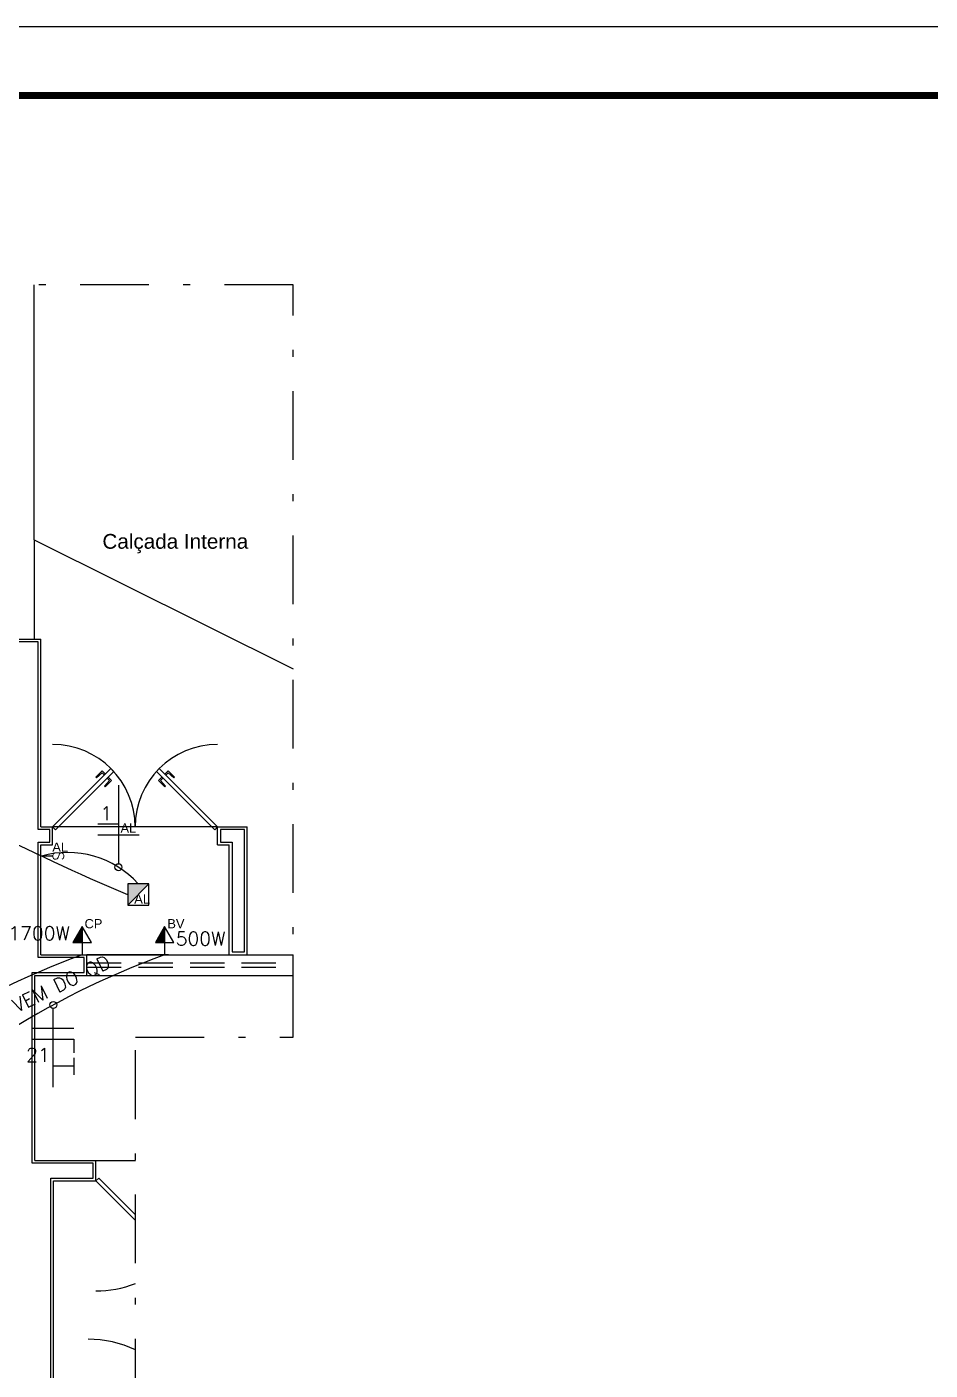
# Model space of a CAD drawing. Header units: millimetres. Extents: x 3040 to 3208, y 298 to 357.
# Drawn here: x 3152.29 to 3165.43, y 337.72 to 357.26 of the extents above; entities that cross this region are included whole.
import ezdxf
from ezdxf.enums import TextEntityAlignment as Align

# ---------------------------------------------------------------- set-up
doc = ezdxf.new("R2010")
doc.units = ezdxf.units.MM
doc.header["$MEASUREMENT"] = 0
for name, pattern in [('CONTINU', [0]), ('DASHDOT', [1, 0.5, -0.25, 0, -0.25]), ('HIDDEN', [0.375, 0.25, -0.125])]:
    doc.linetypes.add(name, pattern=pattern)
for name, color, linetype in [('-HIDRO', 8, 'CONTINUOUS'), ('A-TXT-Y', 8, 'CONTINUOUS'), ('eletroduto parede e teto', 2, 'CONTINU'), ('FIACAO', 1, 'CONTINUOUS'), ('PENA 03', 3, 'CONTINUOUS'), ('PL09', 9, 'CONTINUOUS'), ('PL3', 3, 'CONTINUOUS'), ('Pontos Elétricos', 3, 'CONTINUOUS'), ('Pontos Elétricos e Luminotécnica', 3, 'CONTINUOUS'), ('Pontos Luminotécnicos', 3, 'CONTINUOUS'), ("PRANCHA - PROJETU'S", 7, 'CONTINUOUS'), ('TEXTO', 2, 'CONTINUOUS'), ('TXT_0', 7, 'CONTINUOUS')]:
    doc.layers.add(name, color=color, linetype=linetype)
doc.styles.add('ARIAL', font='arial.ttf', dxfattribs={"height": 2})
doc.styles.add('ROMANS', font='romans.shx', dxfattribs={"height": 0.1})

# ---------------------------------------------------------------- blocks, each defined once
blk = doc.blocks.new('Tomada Alta')
at = {"layer": 'PL09'}
blk.add_hatch(color=251, dxfattribs=at).paths.add_polyline_path([(0, 0.08), (0.06, 0.08), (0, 0.1839)])
at = {"layer": 'PL3'}
blk.add_line((0, 0.1839), (0, 0), dxfattribs=at)
blk.add_lwpolyline([(-0.06, 0.08), (0, 0.1839), (0.06, 0.08)], close=True, dxfattribs=at)
blk = doc.blocks.new('eletrico')
at = {"layer": '-HIDRO', "linetype": 'DASHDOT'}
for p, q in [((7.2595, 12.39), (-6.347, 12.39)), ((7.2595, 6.917), (7.2595, 12.39)), ((6.112, 6.917), (7.2595, 6.917)), ((6.112, -7.328), (6.112, 6.917)), ((6.112, 6.917), (7.2595, 6.917)), ((6.112, -7.328), (6.112, 6.917))]:
    blk.add_line(p, q, dxfattribs=at)
at = {"layer": '-HIDRO'}
for p, q in [((5.375, 10.5349), (5.375, 12.39)), ((5.375, 10.5349), (7.2595, 9.5964)), ((5.375, 10.5349), (5.375, 9.814)), ((4.825, 9.814), (5.425, 9.814)), ((5.405, 9.794), (4.845, 9.794)), ((5.405, 8.427), (5.405, 9.794)), ((5.425, 8.447), (5.425, 9.814)), ((5.9343, 8.8713), (5.51, 8.447)), ((5.5312, 8.4258), (5.9555, 8.85)), ((5.8694, 8.8549), (5.8234, 8.8089)), ((5.8234, 8.8089), (5.828, 8.8043)), ((5.8698, 8.8404), (5.828, 8.8043)), ((5.8937, 8.8306), (5.8694, 8.8549)), ((5.8866, 8.8236), (5.8698, 8.8404)), ((5.9078, 8.8024), (5.9246, 8.7856)), ((5.9149, 8.8094), (5.9392, 8.7851)), ((5.9555, 8.85), (5.9343, 8.8713)), ((6.2645, 8.85), (6.2857, 8.8713)), ((6.6888, 8.4258), (6.2645, 8.85)), ((6.3051, 8.8094), (6.2808, 8.7851)), ((6.2857, 8.8713), (6.71, 8.447)), ((6.3122, 8.8024), (6.2954, 8.7856)), ((6.3263, 8.8306), (6.3506, 8.8549)), ((6.3334, 8.8236), (6.3502, 8.8404)), ((6.3502, 8.8404), (6.392, 8.8043)), ((6.3506, 8.8549), (6.3966, 8.8089)), ((6.3966, 8.8089), (6.392, 8.8043)), ((5.9246, 8.7856), (5.8885, 8.7438)), ((5.8932, 8.7392), (5.8885, 8.7438)), ((5.9392, 8.7851), (5.8932, 8.7392)), ((6.2808, 8.7851), (6.3268, 8.7392)), ((6.2954, 8.7856), (6.3315, 8.7438)), ((6.3268, 8.7392), (6.3315, 8.7438)), ((5.49, 8.427), (5.405, 8.427)), ((5.425, 8.447), (5.51, 8.447)), ((5.49, 8.337), (5.49, 8.427)), ((5.51, 8.447), (5.5312, 8.4258)), ((6.71, 8.447), (5.51, 8.447)), ((5.51, 8.317), (5.51, 8.447)), ((6.71, 8.447), (6.6888, 8.4258)), ((6.71, 8.447), (6.925, 8.447)), ((6.71, 8.317), (6.71, 8.447)), ((6.905, 8.427), (6.73, 8.427)), ((6.73, 8.427), (6.73, 8.337)), ((6.905, 7.537), (6.905, 8.427)), ((6.925, 7.517), (6.925, 8.447)), ((5.405, 7.497), (5.405, 8.337)), ((5.405, 8.337), (5.49, 8.337)), ((5.425, 8.317), (5.51, 8.317)), ((5.425, 7.517), (5.425, 8.317)), ((6.71, 8.317), (6.795, 8.317)), ((6.73, 8.337), (6.815, 8.337)), ((6.795, 7.517), (6.795, 8.317)), ((6.815, 8.337), (6.815, 7.537)), ((6.815, 7.537), (6.905, 7.537)), ((5.7395, 7.497), (5.405, 7.497)), ((5.425, 7.517), (5.7595, 7.517)), ((5.7395, 7.387), (5.7395, 7.497)), ((6.3523, 7.517), (5.7595, 7.517)), ((5.7595, 7.367), (5.7595, 7.517)), ((5.7595, 7.517), (7.2595, 7.517)), ((7.2595, 7.367), (7.2595, 7.517)), ((5.361, 6.001), (5.361, 7.387)), ((5.361, 7.387), (5.7395, 7.387)), ((5.381, 7.367), (5.7595, 7.367)), ((5.381, 6.021), (5.381, 7.367)), ((5.7595, 7.367), (7.2595, 7.367)), ((5.804, 6.001), (5.361, 6.001)), ((5.381, 6.021), (5.824, 6.021)), ((5.804, 5.891), (5.804, 6.001)), ((5.824, 5.871), (5.824, 6.021)), ((5.824, 6.021), (6.112, 6.021)), ((5.497, 4.01), (5.497, 5.891)), ((5.497, 5.891), (5.804, 5.891)), ((5.517, 5.871), (5.824, 5.871)), ((5.517, 3.99), (5.517, 5.871)), ((5.824, 5.871), (5.8452, 5.8922)), ((6.112, 5.583), (5.824, 5.871)), ((5.8452, 5.8922), (6.112, 5.6254))]:
    blk.add_line(p, q, dxfattribs=at)
at = {"layer": '-HIDRO', "linetype": 'HIDDEN'}
for p, q in [((5.7595, 7.457), (7.2595, 7.457)), ((5.7595, 7.427), (7.2595, 7.427))]:
    blk.add_line(p, q, dxfattribs=at)
at = {"layer": '-HIDRO'}
for centre, radius, start, end in [((5.51, 8.447), 0.6, 0, 90), ((6.71, 8.447), 0.6, 90, 180), ((5.824, 5.871), 0.8, 270, 291.1002), ((5.768, 3.92), 0.8, 64.53244, 90)]:
    blk.add_arc(centre, radius, start, end, dxfattribs=at)
blk = doc.blocks.new('el')
at = {"layer": 'A-TXT-Y'}
blk.add_line((0, -0.5978), (0, -0.0254), dxfattribs=at)
blk.add_circle((0, 0), 0.0254, dxfattribs=at)
blk = doc.blocks.new('f_fnt')
at = {"layer": 'FIACAO'}
for points in [[(-0.08, -0.15), (-0.08, 0.15)], [(0, -0.15), (0, 0.15), (0.1, 0.15)], [(0.135, 0.15), (0.26, 0.15)], [(0.195, 0), (0.195, 0.15)]]:
    blk.add_lwpolyline(points, dxfattribs=at)
blk = doc.blocks.new('ADFSGASDFG')
at = {"layer": "PRANCHA - PROJETU'S", "color": 1}
blk.add_lwpolyline([(276.578, 47.946), (360.678, 47.946), (360.678, 107.346), (276.578, 107.346)], close=True, dxfattribs=at)
at = {"layer": "PRANCHA - PROJETU'S", "color": 4, "const_width": 0.1}
blk.add_lwpolyline([(279.078, 106.346), (359.678, 106.346), (359.678, 48.946), (279.078, 48.946)], close=True, dxfattribs=at)
blk = doc.blocks.new('LUMINÁRIA.05')
at = {"layer": 'Pontos Luminotécnicos', "ltscale": 0.05}
h = blk.add_hatch(color=9, dxfattribs=at)
h.dxf.hatch_style = 1
h.paths.add_polyline_path([(0.155, 0.155), (0, 0.155), (0, 0)])
blk.add_line((0, 0), (0.155, 0.155), dxfattribs=at)
blk.add_lwpolyline([(0, 0), (0.155, 0), (0.155, 0.155), (0, 0.155)], close=True, dxfattribs=at)
blk = doc.blocks.new('f_fr')
at = {"layer": 'FIACAO'}
for points in [[(-0.04, -0.15), (-0.04, 0.15)], [(0.04, 0), (0.04, 0.15)]]:
    blk.add_lwpolyline(points, dxfattribs=at)

msp = doc.modelspace()

# ---------------------------------------------------------------- linework, layer by layer
at = {"layer": 'eletroduto parede e teto'}
for centre, radius, start, end in [((3164.471, 370.353), 27.857, 237.6378, 247.3708), ((3152.876, 343.857), 1.395, 42.2967, 105.6821), ((3157.262, 332.335), 12.166, 110.0509, 135.6321), ((3158.462, 332.335), 12.166, 110.0509, 135.6321)]:
    msp.add_arc(centre, radius, start, end, dxfattribs=at)
at = {"layer": 'Pontos Elétricos e Luminotécnica'}
msp.add_line((3152.665, 345.2), (3152.491, 345.2), dxfattribs=at)

# ---------------------------------------------------------------- block references
at = {"layer": 'eletroduto parede e teto', "xscale": 2, "yscale": 2, "zscale": 2}
for name, p, rotation in [('el', (3153.618, 345.038), 180), ('f_fr', (3153.618, 345.584), 90), ('f_fnt', (3152.67, 342.536), 270)]:
    msp.add_blockref(name, p, dxfattribs=dict(at, rotation=rotation))
msp.add_blockref('el', (3152.67, 343.034), dxfattribs=at)
at = {"layer": 'PENA 03', "xscale": 2, "yscale": 2, "zscale": 2}
msp.add_blockref('eletrico', (3141.641, 328.73), dxfattribs=at)
at = {"layer": 'Pontos Elétricos', "xscale": -2.230052591397598, "yscale": 2.230052591397598, "zscale": 2.230052591397598}
for p in [(3153.091, 343.764), (3154.291, 343.764)]:
    msp.add_blockref('Tomada Alta', p, dxfattribs=at)
at = {"layer": 'Pontos Luminotécnicos', "xscale": 2, "yscale": 2, "zscale": 2}
msp.add_blockref('LUMINÁRIA.05', (3153.753, 344.486), dxfattribs=at)
at = {"layer": "PRANCHA - PROJETU'S", "color": 1}
msp.add_blockref('ADFSGASDFG', (2847.034, 249.919), dxfattribs=at)

# ---------------------------------------------------------------- texts
at = {"layer": 'Pontos Elétricos', "color": 4, "style": 'ARIAL'}
for s, p in [('AL', (3153.763, 345.54)), ('AL', (3152.771, 345.263)), ('AL', (3153.963, 344.509)), ('CP ', (3153.281, 344.149)), ('BV ', (3154.481, 344.149))]:
    msp.add_text(s, height=0.134, dxfattribs=at).set_placement(p, align=Align.CENTER)
at = {"layer": 'Pontos Elétricos e Luminotécnica', "style": 'ROMANS'}
msp.add_text('S', height=0.157, rotation=270, dxfattribs=at).set_placement((3152.744, 345.2), align=Align.MIDDLE)
at = {"layer": 'TEXTO', "color": 251, "style": 'ARIAL'}
msp.add_text('Calçada Interna', height=0.21511, dxfattribs=at).set_placement((3154.446, 349.779), align=Align.MIDDLE_CENTER)
at = {"layer": 'TXT_0', "style": 'ROMANS'}
for s, p in [('1', (3153.353, 345.72)), ('1700W', (3152.017, 343.977)), ('500W', (3154.452, 343.897)), ('21', (3152.276, 342.207))]:
    msp.add_text(s, height=0.2, dxfattribs=at).set_placement(p)
msp.add_text('VEM DO QD', height=0.2, rotation=25.8364, dxfattribs=at).set_placement((3152.141, 342.919))

doc.saveas('drawing.dxf')
